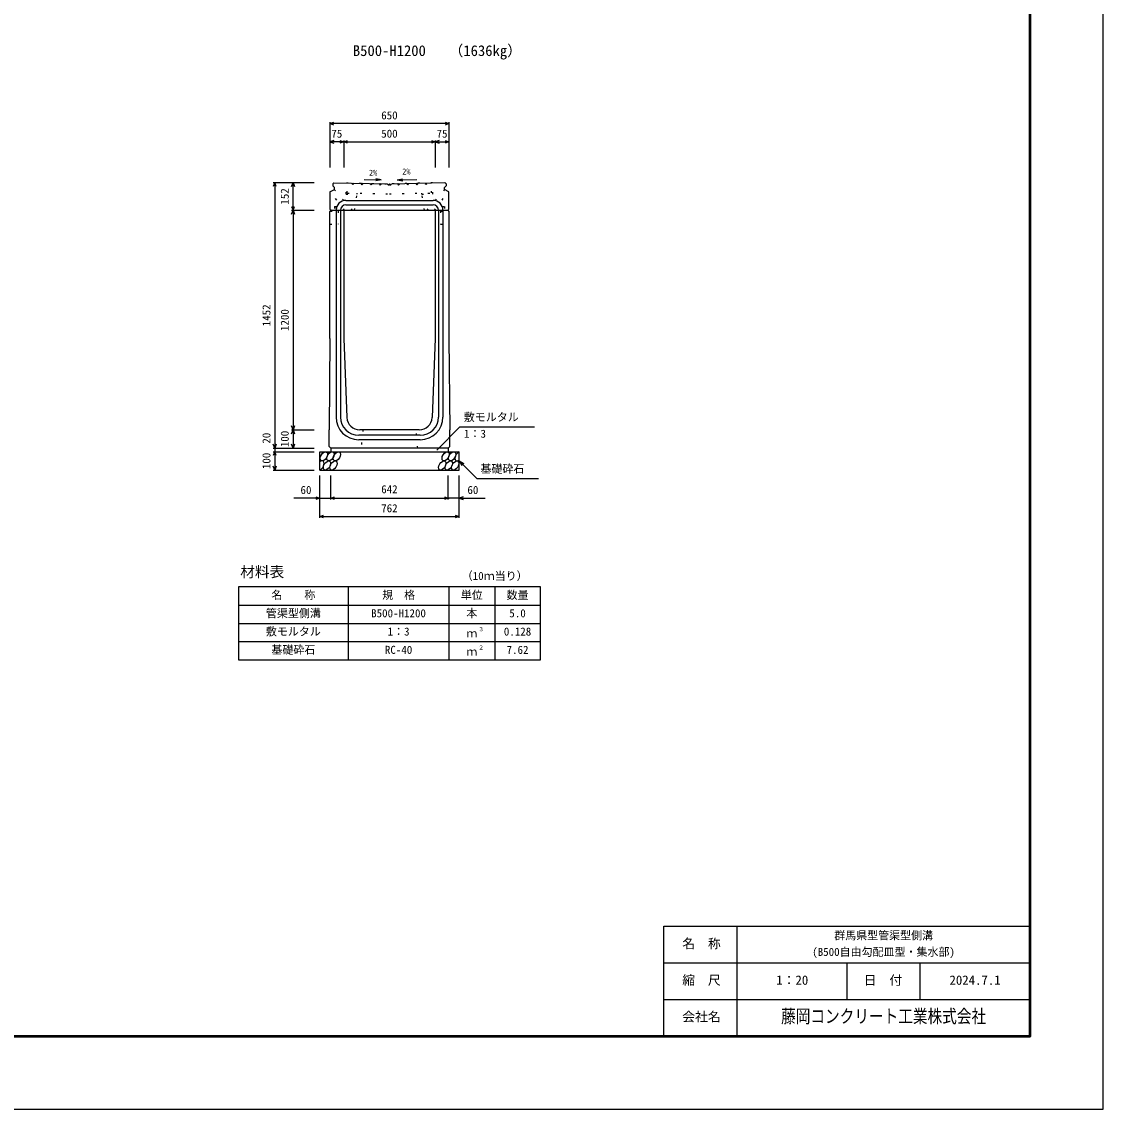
# Model space of a CAD drawing. Units: millimetres, scale not verified. Extents: x -12600 to 12600, y -5940 to 5940.
# Drawn here: x 6691 to 12600, y -5940 to 5 of the extents above; entities that cross this region are included whole.
import ezdxf
from ezdxf.enums import TextEntityAlignment as Align

# ---------------------------------------------------------------- set-up
doc = ezdxf.new("R2010")
doc.units = ezdxf.units.MM
doc.header["$LTSCALE"] = 40
doc.linetypes.add('DOTTED', pattern=[1.75, 0.25, -1.5])
for name, color, linetype, lineweight in [('0-0_DIM', 7, 'Continuous', 25), ('0-1_Defpoints', 5, 'Continuous', 25), ('0-2_HATCH', 6, 'Continuous', 25), ('0-3_HYO', 3, 'Continuous', 25), ('0-4_HYO2', 4, 'Continuous', 25), ('0-5_OUTLINE', 3, 'Continuous', 25), ('0-6_OUTLINE2', 4, 'DOTTED', 25), ('0-7_TXT', 7, 'Continuous', 25), ('0-8_WAKU', 3, 'Continuous', 25), ('0-9_WAKU-LINE', 7, 'Continuous', 25)]:
    doc.layers.add(name, color=color, linetype=linetype, lineweight=lineweight)
doc.layers.add('0-A_WAKU-TXT', color=7, linetype='Continuous')
doc.styles.add('ＭＳ ゴシック', font='')
doc.styles.get('ＭＳ ゴシック').set_extended_font_data('MS Gothic')

msp = doc.modelspace()

# ---------------------------------------------------------------- linework, layer by layer
at = {"layer": '0-0_DIM'}
for p, q in [((8375, -544.04), (8375, -791.54)), ((9025, -551.54), (8375, -551.54)), ((9025, -544.04), (9025, -791.54)), ((8450, -651.54), (8375, -651.54)), ((8450, -644.04), (8450, -791.54)), ((8450, -651.54), (8950, -651.54)), ((8950, -644.04), (8950, -791.54)), ((8950, -651.54), (9025, -651.54)), ((8065.5, -873.54), (8288, -873.54)), ((8073, -873.54), (8073, -2325.54)), ((8173, -1025.54), (8173, -873.54)), ((8165.5, -1025.54), (8288, -1025.54)), ((8173, -1025.54), (8173, -2225.54)), ((8165.5, -2225.54), (8288, -2225.54)), ((8173, -2225.54), (8173, -2325.54)), ((8958.11, -2336.35), (9084.34, -2210.11)), ((9084.34, -2210.11), (9492.24, -2210.11)), ((8065.5, -2325.54), (8288, -2325.54)), ((8065.5, -2345.54), (8288, -2345.54)), ((8073, -2325.54), (8073, -2345.54)), ((8073, -2345.54), (8073, -2445.54)), ((9081, -2395.54), (9176.76, -2491.29)), ((9081, -2395.54), (9106.98, -2410.54)), ((9081, -2395.54), (9096, -2421.52)), ((8065.5, -2445.54), (8288, -2445.54)), ((8319, -2706.9), (8319, -2475.54)), ((8379, -2606.9), (8379, -2475.54)), ((9021, -2606.9), (9021, -2475.54)), ((9081, -2706.9), (9081, -2475.54)), ((9176.76, -2491.29), (9514.31, -2491.29)), ((8319, -2599.4), (8177.21, -2599.4)), ((8319, -2599.4), (8379, -2599.4)), ((8384, -2599.4), (9026, -2599.4)), ((9081, -2599.4), (9021, -2599.4)), ((9081, -2599.4), (9222.79, -2599.4)), ((8319, -2699.4), (9081, -2699.4))]:
    msp.add_line(p, q, dxfattribs=at)
for points in [[(8396.14, -559.23), (8375, -551.54), (8396.14, -543.84)], [(9003.86, -543.84), (9025, -551.54), (9003.86, -559.23)], [(8396.14, -643.84), (8375, -651.54), (8396.14, -659.23)], [(8428.86, -643.84), (8450, -651.54), (8428.86, -659.23)], [(8471.14, -659.23), (8450, -651.54), (8471.14, -643.84)], [(8928.86, -643.84), (8950, -651.54), (8928.86, -659.23)], [(8971.14, -643.84), (8950, -651.54), (8971.14, -659.23)], [(9003.86, -643.84), (9025, -651.54), (9003.86, -659.23)], [(8080.7, -894.68), (8073, -873.54), (8065.3, -894.68)], [(8165.3, -894.68), (8173, -873.54), (8180.7, -894.68)], [(8165.3, -1004.39), (8173, -1025.54), (8180.7, -1004.39)], [(8165.3, -1046.68), (8173, -1025.54), (8180.7, -1046.68)], [(8180.7, -2204.39), (8173, -2225.54), (8165.3, -2204.39)], [(8165.3, -2246.68), (8173, -2225.54), (8180.7, -2246.68)], [(8080.7, -2304.39), (8073, -2325.54), (8065.3, -2304.39)], [(8180.7, -2304.39), (8173, -2325.54), (8165.3, -2304.39)], [(8080.7, -2366.68), (8073, -2345.54), (8065.3, -2366.68)], [(8080.7, -2424.39), (8073, -2445.54), (8065.3, -2424.39)], [(8297.86, -2591.71), (8319, -2599.4), (8297.86, -2607.1)], [(8400.14, -2607.1), (8379, -2599.4), (8400.14, -2591.71)], [(8999.86, -2591.71), (9021, -2599.4), (8999.86, -2607.1)], [(9102.14, -2591.71), (9081, -2599.4), (9102.14, -2607.1)], [(8340.14, -2707.1), (8319, -2699.4), (8340.14, -2691.71)], [(9059.86, -2691.71), (9081, -2699.4), (9059.86, -2707.1)]]:
    msp.add_lwpolyline(points, dxfattribs=at)
at = {"layer": '0-1_Defpoints'}
msp.add_lwpolyline([(-4200, -5940), (12600, -5940), (12600, 5940), (-4200, 5940)], close=True, dxfattribs=at)
at = {"layer": '0-2_HATCH', "linetype": 'DOTTED'}
for p, q in [((8463.41, -936.82), (8464.63, -875.83)), ((8464.63, -875.83), (8700.03, -880.54)), ((8469.53, -930.94), (8470.63, -875.95)), ((8935.37, -875.59), (8700.03, -880.54)), ((8936.65, -936.57), (8935.37, -875.59)), ((8876.67, -937.84), (8876.54, -931.84)), ((8876.67, -937.84), (8936.65, -936.57))]:
    msp.add_line(p, q, dxfattribs=at)
for points in [[(8469.53, -930.94), (8700.06, -935.55), (8930.53, -930.7), (8929.37, -875.71)], [(8900.15, -884.81), (8895.83, -880.66), (8899.98, -876.33)], [(8899.98, -876.33), (8904.31, -880.49), (8900.15, -884.81)], [(8463.41, -936.82), (8523.4, -938.02), (8523.52, -932.02)]]:
    msp.add_lwpolyline(points, dxfattribs=at)
for points in [[(8500.07, -876.54), (8504.23, -880.86), (8499.9, -885.02), (8495.74, -880.7)], [(8550.06, -877.54), (8554.22, -881.86), (8549.89, -886.02), (8545.73, -881.7)], [(8600.05, -878.54), (8604.21, -882.86), (8599.88, -887.02), (8595.72, -882.69)], [(8650.04, -879.54), (8654.2, -883.86), (8649.87, -888.02), (8645.71, -883.69)], [(8700.03, -880.54), (8704.27, -884.78), (8700.03, -889.02), (8695.79, -884.78)], [(8750.02, -879.49), (8754.34, -883.64), (8750.19, -887.97), (8745.86, -883.81)], [(8800.18, -886.92), (8795.85, -882.76), (8800.01, -878.43), (8804.33, -882.59)], [(8850, -877.38), (8854.33, -881.54), (8850.17, -885.87), (8845.84, -881.71)]]:
    msp.add_lwpolyline(points, close=True, dxfattribs=at)
at = {"layer": '0-2_HATCH'}
for centre in [(8341.89, -2370.54), (8377.37, -2370.54), (8412.84, -2370.54), (9007.05, -2370.54), (9042.52, -2370.54), (8358.77, -2420.54), (8394.25, -2420.54), (8988.45, -2420.54), (9023.93, -2420.54), (9059.41, -2420.54)]:
    msp.add_ellipse(centre, major_axis=(14.54, 23.54), ratio=0.5792, dxfattribs=at)
for centre, start_param, end_param in [((9078, -2370.54), 0.6666252, 4.1103269), ((8323.3, -2420.54), 3.7419964, 7.318141)]:
    msp.add_ellipse(centre, major_axis=(14.54, 23.54), ratio=0.5792, start_param=start_param, end_param=end_param, dxfattribs=at)
at = {"layer": '0-3_HYO'}
for p, q in [((8475, -3083.64), (8475, -3483.64)), ((9025, -3083.64), (9025, -3483.64)), ((9275, -3083.64), (9275, -3483.64)), ((7875, -3183.64), (9525, -3183.64))]:
    msp.add_line(p, q, dxfattribs=at)
msp.add_lwpolyline([(7875, -3483.64), (9525, -3483.64), (9525, -3083.64), (7875, -3083.64)], close=True, dxfattribs=at)
at = {"layer": '0-4_HYO2'}
for p, q in [((7875, -3283.64), (9525, -3283.64)), ((7875, -3383.64), (9525, -3383.64))]:
    msp.add_line(p, q, dxfattribs=at)
at = {"layer": '0-5_OUTLINE'}
for p, q in [((8396.68, -874.47), (8391, -880.04)), ((8391, -880.04), (8391, -891.04)), ((8400, -901.04), (8391, -891.04)), ((8396.68, -874.47), (8688, -880.3)), ((8688, -880.3), (8691, -883.54)), ((8691, -883.54), (8709, -883.54)), ((8709, -883.54), (8712, -880.28)), ((9000, -901.04), (9009, -891.04)), ((9009, -880.04), (9009, -891.04)), ((8375, -924.04), (8400, -911.04)), ((8375, -924.04), (8375, -1019.54)), ((8400, -911.04), (8400, -901.04)), ((9000, -911.04), (9000, -901.04)), ((9025, -924.04), (9000, -911.04)), ((9025, -1019.54), (9025, -924.04)), ((8375, -1019.54), (8381, -1025.54)), ((8375, -1031.54), (8381, -1025.54)), ((8375, -1725.54), (8375, -1031.54)), ((8381, -1025.54), (9019, -1025.54)), ((8450, -1025.54), (8450, -1725.54)), ((8950, -1025.54), (8950, -1725.54)), ((9019, -1025.54), (9025, -1019.54)), ((9019, -1025.54), (9025, -1031.54)), ((9025, -1031.54), (9025, -1725.54)), ((8375, -1725.54), (8370, -2225.54)), ((8450, -1725.54), (8467.31, -2158.33)), ((8950, -1725.54), (8932.69, -2158.33)), ((9025, -1725.54), (9030, -2225.54)), ((8370, -2316.54), (8370, -2225.54)), ((8862.74, -2225.54), (8537.26, -2225.54)), ((9030, -2316.54), (9030, -2225.54)), ((8370, -2316.54), (8379, -2325.54)), ((9021, -2325.54), (9030, -2316.54)), ((8319, -2345.54), (9081, -2345.54)), ((8319, -2445.54), (8319, -2345.54)), ((9021, -2325.54), (8379, -2325.54)), ((8379, -2325.54), (8379, -2345.54)), ((9021, -2325.54), (9021, -2345.54)), ((9081, -2445.54), (9081, -2345.54)), ((8319, -2445.54), (9081, -2445.54))]:
    msp.add_line(p, q, dxfattribs=at)
msp.add_lwpolyline([(8712, -880.28), (9003, -874.16), (9009, -880.04)], dxfattribs=at)
for centre, start, end in [((8537.26, -2155.54), 182.29061, 270), ((8862.74, -2155.54), 270, 357.70939)]:
    msp.add_arc(centre, 70, start, end, dxfattribs=at)
at = {"layer": '0-6_OUTLINE2'}
for p, q in [((8454.23, -1025.54), (8376.63, -923.19)), ((8398.51, -911.81), (8496.88, -1025.54)), ((8508.5, -1025.54), (8523.36, -937.83)), ((8891.5, -1025.54), (8876.64, -937.83)), ((9001.49, -911.81), (8903.12, -1025.54)), ((8945.77, -1025.54), (9023.37, -923.19)), ((8399, -1005.04), (8411, -1005.04)), ((8399, -1005.04), (8399, -1030.04)), ((8411, -1005.04), (8411, -1030.04)), ((8989, -1005.02), (9001, -1005.02)), ((8989, -1005.02), (8989, -1030.02)), ((9001, -1005.02), (9001, -1030.02)), ((8979.45, -1030.04), (8979.45, -1100.54)), ((8979.45, -1030.04), (9023.5, -1030.04)), ((8375, -1100.54), (8420, -1100.54)), ((8979.45, -1100.54), (9024.45, -1100.54)), ((8555, -2225.54), (8545, -2325.54)), ((8855, -2325.54), (8845, -2225.54))]:
    msp.add_line(p, q, dxfattribs=at)
at = {"layer": '0-6_OUTLINE2', "linetype": 'Continuous'}
for p, q in [((8462, -971.54), (8938, -971.54)), ((8462, -995.54), (8938, -995.54)), ((8408, -1025.54), (8408, -2155.54)), ((8432, -1025.54), (8432, -2155.54)), ((8968, -1025.54), (8968, -2155.54)), ((8992, -1025.54), (8992, -2155.54)), ((8868, -2255.54), (8532, -2255.54)), ((8868, -2279.54), (8532, -2279.54))]:
    msp.add_line(p, q, dxfattribs=at)
at = {"layer": '0-6_OUTLINE2'}
msp.add_lwpolyline([(8376.5, -1030.04), (8420, -1030.04), (8420, -1100.54)], dxfattribs=at)
at = {"layer": '0-6_OUTLINE2', "linetype": 'Continuous'}
for centre, radius, start, end in [((8462, -1025.54), 54, 90, 180), ((8462, -1025.54), 30, 90, 180), ((8938, -1025.54), 54, 0, 90), ((8938, -1025.54), 30, 0, 90), ((8532, -2155.54), 124, 180, 270), ((8532, -2155.54), 100, 180, 270), ((8868, -2155.54), 100, 270, 0), ((8868, -2155.54), 124, 270, 0)]:
    msp.add_arc(centre, radius, start, end, dxfattribs=at)
at = {"layer": '0-7_TXT'}
for p, q in [((8561.03, -857.75), (8655.58, -859.64)), ((8655.58, -859.64), (8625.93, -864.26)), ((8655.58, -859.64), (8626.14, -853.85)), ((8742.64, -859.64), (8772.07, -853.81)), ((8742.64, -859.64), (8850.38, -857.37)), ((8742.64, -859.64), (8772.28, -864.22))]:
    msp.add_line(p, q, dxfattribs=at)
at = {"layer": '0-8_WAKU'}
for p, q in [((10200, -4940), (12200, -4940)), ((10200, -5540), (10200, -4940))]:
    msp.add_line(p, q, dxfattribs=at)
at = {"layer": '0-8_WAKU', "lineweight": 50}
msp.add_lwpolyline([(-3800, -5540), (12200, -5540), (12200, 5540), (-3800, 5540)], close=True, dxfattribs=at)
at = {"layer": '0-9_WAKU-LINE'}
for p, q in [((10600, -5540), (10600, -4940)), ((10200, -5140), (12200, -5140)), ((11200, -5340), (11200, -5140)), ((11600, -5340), (11600, -5140)), ((10200, -5340), (12200, -5340))]:
    msp.add_line(p, q, dxfattribs=at)

# ---------------------------------------------------------------- texts
at = {"layer": '0-0_DIM', "style": 'ＭＳ ゴシック'}
for s, p in [('650', (8655, -541.54)), ('75', (8382.5, -641.54)), ('500', (8655, -641.54)), ('75', (8957.5, -641.54)), ('敷モルタル', (9106.38, -2191.38)), ('1：3', (9107.38, -2282.07)), ('基礎砕石', (9197.32, -2474.12)), ('60', (8214, -2589.4)), ('642', (8655, -2585.54)), ('60', (9126, -2589.4)), ('762', (8655, -2689.4))]:
    msp.add_text(s, height=43.99, dxfattribs=at).set_placement(p, align=Align.BOTTOM_LEFT)
for s, p in [('152', (8163, -994.54)), ('1452', (8063, -1659.54)), ('1200', (8163, -1685.54)), ('20', (8063, -2301.22)), ('100', (8163, -2320.54)), ('100', (8063, -2440.54))]:
    msp.add_text(s, height=43.99, rotation=90, dxfattribs=at).set_placement(p, align=Align.BOTTOM_LEFT)
at = {"layer": '0-7_TXT', "style": 'ＭＳ ゴシック'}
for s, height, p in [('（1636kg）', 58.65, (9023.7, -199.56)), ('B500-H1200', 58.65, (8500, -199.56)), ('2%', 32.99, (8588.45, -846.32)), ('2%', 32.99, (8770.1, -839.75)), ('材料表', 58.65, (7885, -3048.64)), ('（10ｍ当り）', 43.99, (9095, -3059.64)), ('名\u3000\u3000称', 43.99, (8055, -3163.64)), ('規\u3000格', 43.99, (8660, -3163.64)), ('単位', 43.99, (9090, -3163.64)), ('数量', 43.99, (9340, -3163.64)), ('管渠型側溝', 43.99, (8025, -3263.64)), ('B500-H1200', 43.99, (8600, -3263.64)), ('本', 43.99, (9120, -3263.64)), ('5.0', 43.99, (9355, -3263.64)), ('敷モルタル', 43.99, (8025, -3363.64)), ('1：3', 43.99, (8690, -3363.64)), ('ｍ', 43.99, (9120, -3373.64)), ('３', 21.99, (9185.54, -3333.27)), ('0.128', 43.99, (9325, -3363.64)), ('基礎砕石', 43.99, (8055, -3463.64)), ('RC-40', 43.99, (8675, -3463.64)), ('ｍ', 43.99, (9120, -3473.64)), ('２', 21.99, (9185.54, -3433.27)), ('7.62', 43.99, (9340, -3463.64))]:
    msp.add_text(s, height=height, dxfattribs=at).set_placement(p, align=Align.BOTTOM_LEFT)
at = {"layer": '0-A_WAKU-TXT', "style": 'ＭＳ ゴシック'}
for s, height, p in [('群馬県型管渠型側溝', 43.99, (11130, -5025)), ('名\u3000称', 51.32, (10299.9, -5075)), ('(B500自由勾配皿型・集水部)', 43.99, (11010, -5115)), ('縮\u3000尺', 51.32, (10299.9, -5275)), ('1：20', 51.32, (10813.5, -5275)), ('日\u3000付', 51.32, (11291.89, -5275)), ('2024.7.1', 51.32, (11760, -5275)), ('会社名', 51.32, (10299.9, -5475))]:
    msp.add_text(s, height=height, dxfattribs=at).set_placement(p, align=Align.BOTTOM_LEFT)
at = {"layer": '0-A_WAKU-TXT', "style": 'ＭＳ ゴシック', "width": 0.8}
msp.add_text('藤岡コンクリート工業株式会社', height=73.31, dxfattribs=at).set_placement((10840, -5490), align=Align.BOTTOM_LEFT)

doc.saveas('drawing.dxf')
